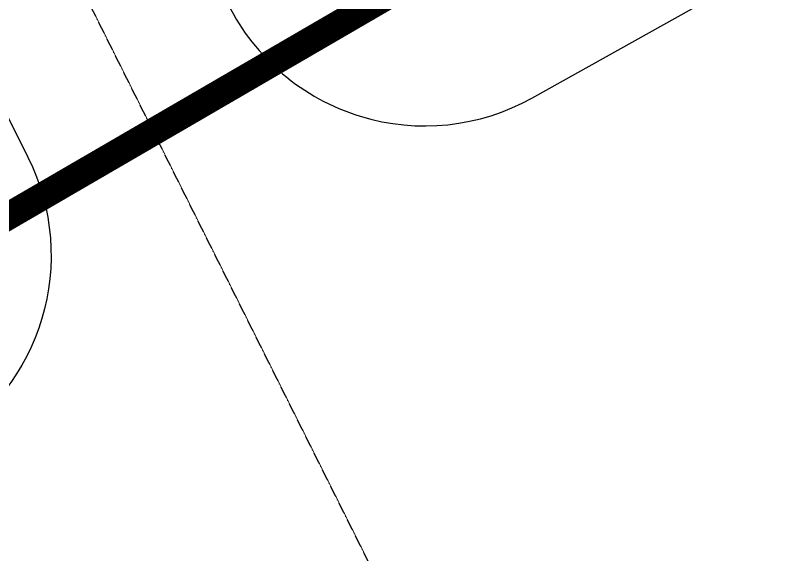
# Model space of a CAD drawing. Header units: millimetres. Extents: x 403824132 to 733479728, y 1974822364 to 2151530530.
# Drawn here: x 568807648 to 568835933, y 2063014102 to 2063033764 of the extents above; entities that cross this region are included whole.
import ezdxf

# ---------------------------------------------------------------- set-up
doc = ezdxf.new("R2010")
doc.units = ezdxf.units.MM
doc.linetypes.add('ACAD_ISO10W100', pattern=[18.5, 12, -3, 0.5, -3])
doc.linetypes.add('HIDDEN', pattern=[0.75, 0.5, -0.25])
for name, color, linetype in [('LogDg', 7, 'Continuous'), ('RANHGIOI', 2, 'HIDDEN'), ('TimDg', 222, 'Continuous')]:
    doc.layers.add(name, color=color, linetype=linetype)

msp = doc.modelspace()

# ---------------------------------------------------------------- linework, layer by layer
at = {"layer": 'LogDg', "elevation": 0}
for points in [[(568992096, 2063137673, 0.004173), (568976403, 2063167147, 0.41755), (568965438, 2063170326), (568801602, 2063078906, 0.401037), (568798335, 2063068306), (568815407, 2063034171, 0.427514), (568826498, 2063030752), (568986887, 2063120249, 0.406017), (568992096, 2063137673)], [(568578066, 2062919361, -0.269945), (568562573, 2062932317), (568551440, 2062963097, -0.362457), (568554952, 2062972765), (568648450, 2063027162, -0.414384), (568664915, 2063022803), (568671063, 2063012222, 0.414214), (568682036, 2063009315), (568779797, 2063066116, -0.432664), (568791009, 2063062766), (568808097, 2063028599, -0.396001), (568804951, 2063018068), (568662251, 2062935156, -0.012999), (568617032, 2062910432, -0.278117), (568596359, 2062911844, 0.110848), (568578066, 2062919361)]]:
    msp.add_lwpolyline(points, format="xyb", dxfattribs=at)
at = {"layer": 'RANHGIOI', "color": 1, "ltscale": 9, "const_width": 1003, "elevation": 0}
msp.add_lwpolyline([(568027418, 2062707081), (568477715, 2062858198, 0.050684), (568659226, 2062940362), (568830693, 2063039987), (568989907, 2063128828, 0.006594), (568965117, 2063175231), (568832459, 2063415855), (568813990, 2063406130), (568472183, 2063257142), (568471335, 2063256778, -0.005137), (568437317, 2063242600)], format="xyb", dxfattribs=at)
at = {"layer": 'TimDg', "linetype": 'ACAD_ISO10W100', "ltscale": 0.75, "elevation": 0}
msp.add_lwpolyline([(568865038, 2062924845), (568652879, 2063349038)], dxfattribs=at)

doc.saveas('drawing.dxf')
